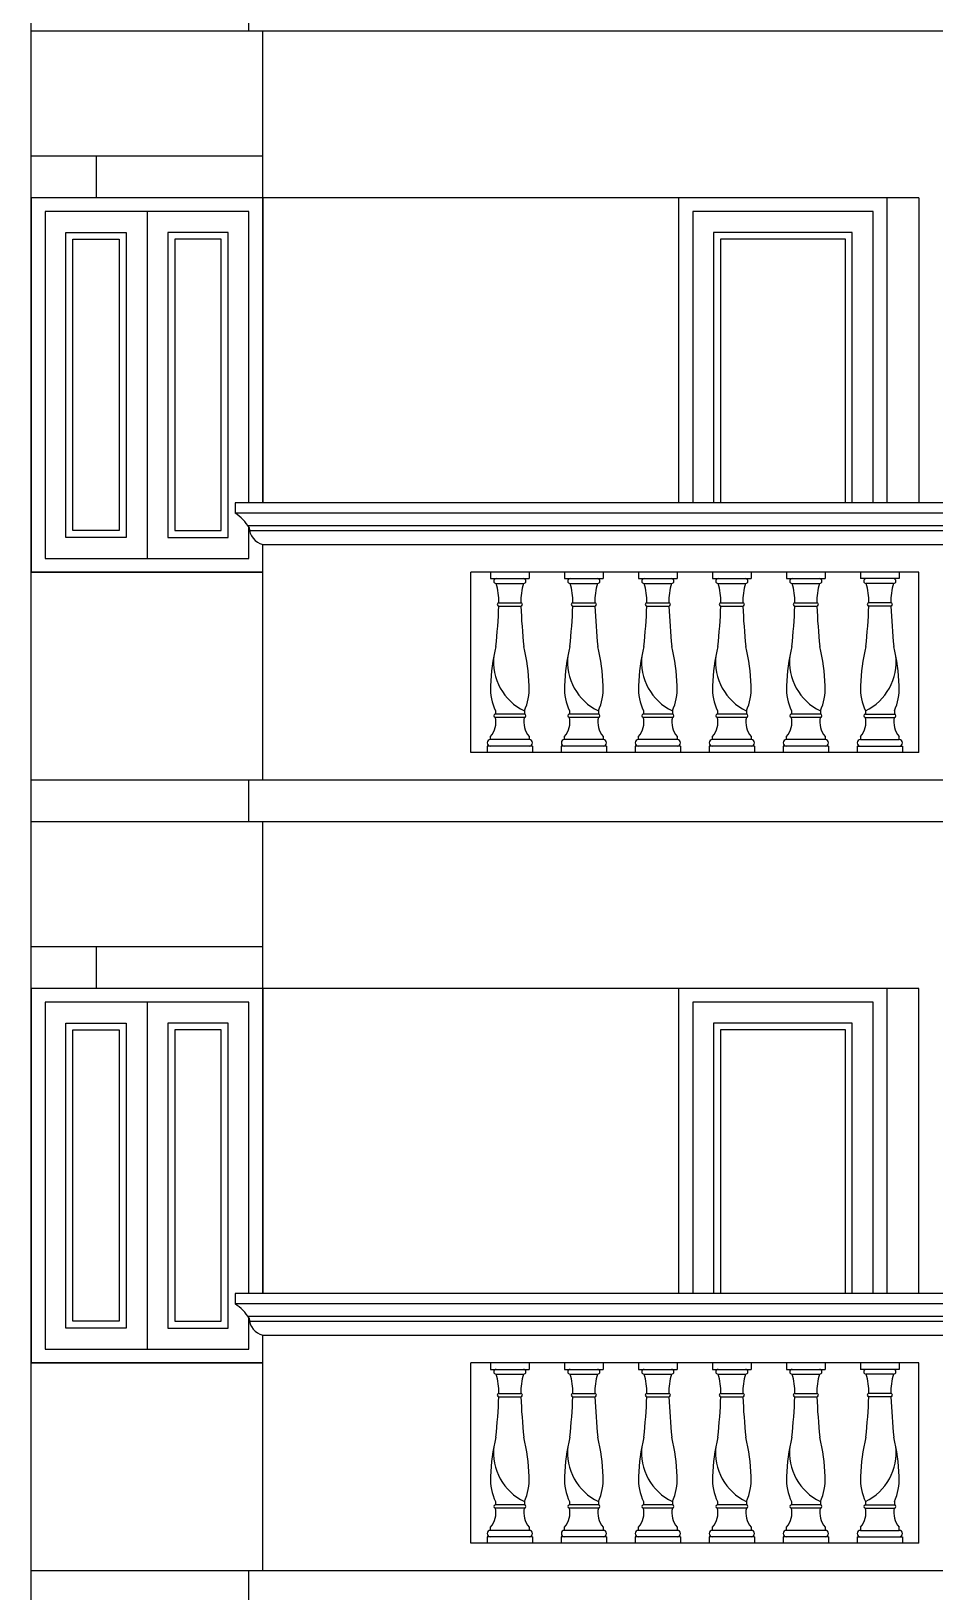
# Model space of a CAD drawing. Header units: metres. Extents: x 10 to 343, y 349 to 530.
# Drawn here: x 241.6 to 244.86, y 459.06 to 464.68 of the extents above; entities that cross this region are included whole.
import ezdxf

# ---------------------------------------------------------------- set-up
doc = ezdxf.new("R2010")
doc.units = ezdxf.units.M

msp = doc.modelspace()

# ---------------------------------------------------------------- linework, layer by layer
at = {"ltscale": 400}
for p, q in [((241.5976, 455.8312), (241.5976, 473.3812)), ((241.5977, 455.8312), (241.5977, 473.3812)), ((242.3827, 464.6812), (242.3827, 464.8312)), ((242.3827, 464.6812), (241.5977, 464.6812)), ((248.2427, 464.6812), (242.3827, 464.6812)), ((242.4327, 464.0812), (242.4327, 464.6812)), ((242.4327, 464.2312), (241.5977, 464.2312)), ((241.8327, 464.0812), (241.8327, 464.2312)), ((242.4327, 464.0812), (241.5977, 464.0812)), ((242.4327, 464.0812), (242.4327, 462.9812)), ((244.7977, 464.0812), (242.4327, 464.0812)), ((242.4327, 464.0812), (242.4327, 462.9812)), ((243.9327, 462.9812), (243.9327, 464.0812)), ((244.7977, 464.0812), (244.0477, 464.0812)), ((244.7977, 464.0812), (244.0477, 464.0812)), ((244.6827, 464.0812), (244.6827, 462.9812)), ((244.7977, 464.0812), (244.7977, 462.9812)), ((242.0152, 464.0312), (242.0152, 462.7812)), ((248.2927, 462.9812), (242.3327, 462.9812)), ((242.3327, 462.9812), (242.3327, 462.9437)), ((244.7977, 462.9812), (242.3327, 462.9812)), ((242.3327, 462.9812), (242.3327, 462.9437)), ((248.2927, 462.9437), (242.3327, 462.9437)), ((242.4327, 461.9812), (242.4327, 462.8312)), ((242.4327, 462.8312), (243.1827, 462.8312)), ((242.4327, 461.9812), (242.4327, 462.8312)), ((243.1827, 462.8312), (248.1927, 462.8312)), ((242.4327, 462.7312), (241.5977, 462.7312)), ((243.1827, 462.0812), (243.1827, 462.7312)), ((244.7977, 462.7312), (243.1827, 462.7312)), ((244.7977, 462.0812), (244.7977, 462.7312)), ((244.7977, 462.0812), (243.1827, 462.0812)), ((242.3827, 461.9812), (241.5977, 461.9812)), ((242.3827, 461.8312), (242.3827, 461.9812)), ((248.2427, 461.9812), (242.3827, 461.9812)), ((242.3827, 461.8312), (241.5977, 461.8312)), ((248.2427, 461.8312), (242.3827, 461.8312)), ((242.4327, 461.2312), (242.4327, 461.8312)), ((242.4327, 461.3812), (241.5977, 461.3812)), ((241.8327, 461.2312), (241.8327, 461.3812)), ((242.4327, 461.2312), (241.5977, 461.2312)), ((244.7977, 461.2312), (242.4327, 461.2312)), ((242.4327, 461.2312), (242.4327, 460.1312)), ((242.4327, 460.1312), (242.4327, 461.2312)), ((243.9327, 460.1312), (243.9327, 461.2312)), ((244.7977, 461.2312), (244.0477, 461.2312)), ((244.6827, 461.2312), (244.6827, 460.1312)), ((244.7977, 460.1312), (244.7977, 461.2312)), ((242.0152, 461.1812), (242.0152, 459.9312)), ((244.7977, 460.1312), (242.3327, 460.1312)), ((242.3327, 460.1312), (242.3327, 460.0937)), ((248.2927, 460.1312), (244.7977, 460.1312)), ((248.2927, 460.0937), (242.3327, 460.0937)), ((242.4327, 459.1312), (242.4327, 459.9812)), ((242.4327, 459.9812), (243.1827, 459.9812)), ((242.4327, 459.1312), (242.4327, 459.9812)), ((243.1827, 459.9812), (248.1927, 459.9812)), ((242.4327, 459.8812), (241.5977, 459.8812)), ((243.1827, 459.2312), (243.1827, 459.8812)), ((244.7977, 459.8812), (243.1827, 459.8812)), ((244.7977, 459.2312), (244.7977, 459.8812)), ((244.7977, 459.2312), (243.1827, 459.2312)), ((242.3827, 459.1312), (241.5977, 459.1312)), ((242.3827, 458.9812), (242.3827, 459.1312)), ((248.2427, 459.1312), (242.3827, 459.1312))]:
    msp.add_line(p, q, dxfattribs=at)
for p, q in [((242.3785, 462.9), (244.7977, 462.9)), ((244.7977, 462.9), (248.2468, 462.9)), ((242.3847, 462.8812), (244.7977, 462.8812)), ((244.7977, 462.8812), (248.2407, 462.8812)), ((242.3785, 460.05), (244.7977, 460.05)), ((242.3847, 460.0312), (244.7977, 460.0312)), ((244.7977, 460.05), (248.2468, 460.05)), ((244.7977, 460.0312), (248.2407, 460.0312))]:
    msp.add_line(p, q)
at = {"color": 8}
for p, q in [((243.2536, 462.7312), (243.2536, 462.708)), ((243.3929, 462.7312), (243.3929, 462.708)), ((243.5204, 462.7312), (243.5204, 462.708)), ((243.6596, 462.7312), (243.6596, 462.708)), ((243.7871, 462.7312), (243.7871, 462.708)), ((243.9264, 462.7312), (243.9264, 462.708)), ((244.0539, 462.7312), (244.0539, 462.708)), ((244.1932, 462.7312), (244.1932, 462.708)), ((244.3207, 462.7312), (244.3207, 462.708)), ((244.46, 462.7312), (244.46, 462.708)), ((244.5875, 462.7312), (244.5875, 462.708)), ((244.7268, 462.7312), (244.7268, 462.708)), ((243.2536, 462.708), (243.3929, 462.708)), ((243.2739, 462.6906), (243.3726, 462.6906)), ((243.5204, 462.708), (243.6596, 462.708)), ((243.5407, 462.6906), (243.6393, 462.6906)), ((243.7871, 462.708), (243.9264, 462.708)), ((243.8074, 462.6906), (243.9061, 462.6906)), ((244.0539, 462.708), (244.1932, 462.708)), ((244.0742, 462.6906), (244.1729, 462.6906)), ((244.3207, 462.708), (244.46, 462.708)), ((244.341, 462.6906), (244.4397, 462.6906)), ((244.7268, 462.708), (244.5875, 462.708)), ((244.7064, 462.6906), (244.6078, 462.6906)), ((243.2837, 462.621), (243.3628, 462.621)), ((243.2837, 462.6094), (243.3628, 462.6094)), ((243.5505, 462.621), (243.6295, 462.621)), ((243.5505, 462.6094), (243.6295, 462.6094)), ((243.8172, 462.621), (243.8963, 462.621)), ((243.8172, 462.6094), (243.8963, 462.6094)), ((244.084, 462.621), (244.1631, 462.621)), ((244.084, 462.6094), (244.1631, 462.6094)), ((244.3508, 462.621), (244.4299, 462.621)), ((244.3508, 462.6094), (244.4299, 462.6094)), ((244.6967, 462.621), (244.6176, 462.621)), ((244.6967, 462.6094), (244.6176, 462.6094)), ((243.271, 462.2311), (243.271, 462.2195)), ((243.3755, 462.2195), (243.271, 462.2195)), ((243.3755, 462.2079), (243.271, 462.2079)), ((243.3755, 462.2311), (243.3755, 462.2195)), ((243.5378, 462.2311), (243.5378, 462.2195)), ((243.6422, 462.2195), (243.5378, 462.2195)), ((243.6422, 462.2079), (243.5378, 462.2079)), ((243.6422, 462.2311), (243.6422, 462.2195)), ((243.8045, 462.2311), (243.8045, 462.2195)), ((243.909, 462.2195), (243.8045, 462.2195)), ((243.909, 462.2079), (243.8045, 462.2079)), ((243.909, 462.2311), (243.909, 462.2195)), ((244.0713, 462.2311), (244.0713, 462.2195)), ((244.1758, 462.2195), (244.0713, 462.2195)), ((244.1758, 462.2079), (244.0713, 462.2079)), ((244.1758, 462.2311), (244.1758, 462.2195)), ((244.3381, 462.2311), (244.3381, 462.2195)), ((244.4426, 462.2195), (244.3381, 462.2195)), ((244.4426, 462.2079), (244.3381, 462.2079)), ((244.4426, 462.2311), (244.4426, 462.2195)), ((244.6049, 462.2311), (244.6049, 462.2195)), ((244.6049, 462.2195), (244.7093, 462.2195)), ((244.6049, 462.2079), (244.7093, 462.2079)), ((244.7093, 462.2311), (244.7093, 462.2195)), ((243.4045, 462.1044), (243.242, 462.1044)), ((243.242, 462.1044), (243.242, 462.0812)), ((243.2536, 462.1277), (243.2536, 462.1393)), ((243.3929, 462.1277), (243.2536, 462.1277)), ((243.3929, 462.1393), (243.3929, 462.1277)), ((243.4045, 462.1044), (243.4045, 462.0812)), ((243.6712, 462.1044), (243.5087, 462.1044)), ((243.5087, 462.1044), (243.5087, 462.0812)), ((243.5204, 462.1277), (243.5204, 462.1393)), ((243.6596, 462.1277), (243.5204, 462.1277)), ((243.6596, 462.1393), (243.6596, 462.1277)), ((243.6712, 462.1044), (243.6712, 462.0812)), ((243.938, 462.1044), (243.7755, 462.1044)), ((243.7755, 462.1044), (243.7755, 462.0812)), ((243.7871, 462.1277), (243.7871, 462.1393)), ((243.9264, 462.1277), (243.7871, 462.1277)), ((243.9264, 462.1393), (243.9264, 462.1277)), ((243.938, 462.1044), (243.938, 462.0812)), ((244.2048, 462.1044), (244.0423, 462.1044)), ((244.0423, 462.1044), (244.0423, 462.0812)), ((244.0539, 462.1277), (244.0539, 462.1393)), ((244.1932, 462.1277), (244.0539, 462.1277)), ((244.1932, 462.1393), (244.1932, 462.1277)), ((244.2048, 462.1044), (244.2048, 462.0812)), ((244.4716, 462.1044), (244.3091, 462.1044)), ((244.3091, 462.1044), (244.3091, 462.0812)), ((244.3207, 462.1277), (244.3207, 462.1393)), ((244.46, 462.1277), (244.3207, 462.1277)), ((244.46, 462.1393), (244.46, 462.1277)), ((244.4716, 462.1044), (244.4716, 462.0812)), ((244.5759, 462.1044), (244.7384, 462.1044)), ((244.5759, 462.1044), (244.5759, 462.0812)), ((244.5875, 462.1393), (244.5875, 462.1277)), ((244.5875, 462.1277), (244.7268, 462.1277)), ((244.7268, 462.1277), (244.7268, 462.1393)), ((244.7384, 462.1044), (244.7384, 462.0812)), ((243.2536, 459.8812), (243.2536, 459.858)), ((243.2536, 459.858), (243.3929, 459.858)), ((243.3929, 459.8812), (243.3929, 459.858)), ((243.5204, 459.8812), (243.5204, 459.858)), ((243.5204, 459.858), (243.6596, 459.858)), ((243.6596, 459.8812), (243.6596, 459.858)), ((243.7871, 459.8812), (243.7871, 459.858)), ((243.7871, 459.858), (243.9264, 459.858)), ((243.9264, 459.8812), (243.9264, 459.858)), ((244.0539, 459.8812), (244.0539, 459.858)), ((244.0539, 459.858), (244.1932, 459.858)), ((244.1932, 459.8812), (244.1932, 459.858)), ((244.3207, 459.8812), (244.3207, 459.858)), ((244.3207, 459.858), (244.46, 459.858)), ((244.46, 459.8812), (244.46, 459.858)), ((244.5875, 459.8812), (244.5875, 459.858)), ((244.7268, 459.858), (244.5875, 459.858)), ((244.7268, 459.8812), (244.7268, 459.858)), ((243.2739, 459.8406), (243.3726, 459.8406)), ((243.5407, 459.8406), (243.6393, 459.8406)), ((243.8074, 459.8406), (243.9061, 459.8406)), ((244.0742, 459.8406), (244.1729, 459.8406)), ((244.341, 459.8406), (244.4397, 459.8406)), ((244.7064, 459.8406), (244.6078, 459.8406)), ((243.2837, 459.771), (243.3628, 459.771)), ((243.2837, 459.7594), (243.3628, 459.7594)), ((243.5505, 459.771), (243.6295, 459.771)), ((243.5505, 459.7594), (243.6295, 459.7594)), ((243.8172, 459.771), (243.8963, 459.771)), ((243.8172, 459.7594), (243.8963, 459.7594)), ((244.084, 459.771), (244.1631, 459.771)), ((244.084, 459.7594), (244.1631, 459.7594)), ((244.3508, 459.771), (244.4299, 459.771)), ((244.3508, 459.7594), (244.4299, 459.7594)), ((244.6967, 459.771), (244.6176, 459.771)), ((244.6967, 459.7594), (244.6176, 459.7594)), ((243.271, 459.3811), (243.271, 459.3695)), ((243.3755, 459.3695), (243.271, 459.3695)), ((243.3755, 459.3579), (243.271, 459.3579)), ((243.3755, 459.3811), (243.3755, 459.3695)), ((243.5378, 459.3811), (243.5378, 459.3695)), ((243.6422, 459.3695), (243.5378, 459.3695)), ((243.6422, 459.3579), (243.5378, 459.3579)), ((243.6422, 459.3811), (243.6422, 459.3695)), ((243.8045, 459.3811), (243.8045, 459.3695)), ((243.909, 459.3695), (243.8045, 459.3695)), ((243.909, 459.3579), (243.8045, 459.3579)), ((243.909, 459.3811), (243.909, 459.3695)), ((244.0713, 459.3811), (244.0713, 459.3695)), ((244.1758, 459.3695), (244.0713, 459.3695)), ((244.1758, 459.3579), (244.0713, 459.3579)), ((244.1758, 459.3811), (244.1758, 459.3695)), ((244.3381, 459.3811), (244.3381, 459.3695)), ((244.4426, 459.3695), (244.3381, 459.3695)), ((244.4426, 459.3579), (244.3381, 459.3579)), ((244.4426, 459.3811), (244.4426, 459.3695)), ((244.6049, 459.3811), (244.6049, 459.3695)), ((244.6049, 459.3695), (244.7093, 459.3695)), ((244.6049, 459.3579), (244.7093, 459.3579)), ((244.7093, 459.3811), (244.7093, 459.3695)), ((243.2536, 459.2777), (243.2536, 459.2893)), ((243.3929, 459.2893), (243.3929, 459.2777)), ((243.5204, 459.2777), (243.5204, 459.2893)), ((243.6596, 459.2893), (243.6596, 459.2777)), ((243.7871, 459.2777), (243.7871, 459.2893)), ((243.9264, 459.2893), (243.9264, 459.2777)), ((244.0539, 459.2777), (244.0539, 459.2893)), ((244.1932, 459.2893), (244.1932, 459.2777)), ((244.3207, 459.2777), (244.3207, 459.2893)), ((244.46, 459.2893), (244.46, 459.2777)), ((244.5875, 459.2893), (244.5875, 459.2777)), ((244.7268, 459.2777), (244.7268, 459.2893)), ((243.4045, 459.2544), (243.242, 459.2544)), ((243.242, 459.2544), (243.242, 459.2312)), ((243.3929, 459.2777), (243.2536, 459.2777)), ((243.4045, 459.2544), (243.4045, 459.2312)), ((243.6712, 459.2544), (243.5087, 459.2544)), ((243.5087, 459.2544), (243.5087, 459.2312)), ((243.6596, 459.2777), (243.5204, 459.2777)), ((243.6712, 459.2544), (243.6712, 459.2312)), ((243.938, 459.2544), (243.7755, 459.2544)), ((243.7755, 459.2544), (243.7755, 459.2312)), ((243.9264, 459.2777), (243.7871, 459.2777)), ((243.938, 459.2544), (243.938, 459.2312)), ((244.2048, 459.2544), (244.0423, 459.2544)), ((244.0423, 459.2544), (244.0423, 459.2312)), ((244.1932, 459.2777), (244.0539, 459.2777)), ((244.2048, 459.2544), (244.2048, 459.2312)), ((244.4716, 459.2544), (244.3091, 459.2544)), ((244.3091, 459.2544), (244.3091, 459.2312)), ((244.46, 459.2777), (244.3207, 459.2777)), ((244.4716, 459.2544), (244.4716, 459.2312)), ((244.5759, 459.2544), (244.7384, 459.2544)), ((244.5759, 459.2544), (244.5759, 459.2312)), ((244.5875, 459.2777), (244.7268, 459.2777)), ((244.7384, 459.2544), (244.7384, 459.2312))]:
    msp.add_line(p, q, dxfattribs=at)
at = {"ltscale": 400}
for points in [[(242.4327, 462.9812), (242.4327, 464.0812), (241.5977, 464.0812), (241.5977, 462.7312), (242.4327, 462.7312), (242.4327, 462.8312)], [(242.3827, 462.9812), (242.3827, 464.0312), (241.6477, 464.0312), (241.6477, 462.7812), (242.3827, 462.7812), (242.3827, 462.8937)], [(244.6327, 462.9812), (244.6327, 464.0312), (243.9827, 464.0312), (243.9827, 462.9812)], [(244.5577, 462.9812), (244.5577, 463.9562), (244.0577, 463.9562), (244.0577, 462.9812)], [(244.5327, 462.9812), (244.5327, 463.9312), (244.0827, 463.9312), (244.0827, 462.9812)], [(242.4327, 460.1312), (242.4327, 461.2312), (241.5977, 461.2312), (241.5977, 459.8812), (242.4327, 459.8812), (242.4327, 459.9812)], [(242.3827, 460.1312), (242.3827, 461.1812), (241.6477, 461.1812), (241.6477, 459.9312), (242.3827, 459.9312), (242.3827, 460.0437)], [(244.6327, 460.1312), (244.6327, 461.1812), (243.9827, 461.1812), (243.9827, 460.1312)], [(244.5577, 460.1312), (244.5577, 461.1062), (244.0577, 461.1062), (244.0577, 460.1312)], [(244.5327, 460.1312), (244.5327, 461.0812), (244.0827, 461.0812), (244.0827, 460.1312)]]:
    msp.add_lwpolyline(points, dxfattribs=at)
for points in [[(241.7227, 463.9562), (241.9402, 463.9562), (241.9402, 462.8562), (241.7227, 462.8562)], [(242.3077, 463.9562), (242.0902, 463.9562), (242.0902, 462.8562), (242.3077, 462.8562)], [(241.7477, 463.9312), (241.9152, 463.9312), (241.9152, 462.8812), (241.7477, 462.8812)], [(242.2827, 463.9312), (242.1152, 463.9312), (242.1152, 462.8812), (242.2827, 462.8812)], [(241.7227, 461.1062), (241.9402, 461.1062), (241.9402, 460.0062), (241.7227, 460.0062)], [(242.3077, 461.1062), (242.0902, 461.1062), (242.0902, 460.0062), (242.3077, 460.0062)], [(241.7477, 461.0812), (241.9152, 461.0812), (241.9152, 460.0312), (241.7477, 460.0312)], [(242.2827, 461.0812), (242.1152, 461.0812), (242.1152, 460.0312), (242.2827, 460.0312)]]:
    msp.add_lwpolyline(points, close=True, dxfattribs=at)
for centre, radius, start, end in [((242.2498, 462.8109), 0.1566, 31.3538, 58.0252), ((242.2498, 462.8109), 0.1566, 31.3538, 58.0252), ((242.4476, 462.8936), 0.0642, 181.1052, 256.5382), ((242.2498, 459.9609), 0.1566, 31.3538, 58.0252), ((242.4476, 460.0436), 0.0642, 181.1052, 256.5382)]:
    msp.add_arc(centre, radius, start, end, dxfattribs=at)
at = {"color": 8}
for centre, radius, start, end in [((243.2739, 462.6993), 0.00871, 90, 270), ((243.0546, 462.6231), 0.2294, 359.478, 17.1243), ((243.5918, 462.6231), 0.2294, 162.8757, 180.522), ((243.3726, 462.6993), 0.00871, 270, 90), ((243.5407, 462.6993), 0.00871, 90, 270), ((243.3214, 462.6231), 0.2294, 359.478, 17.1243), ((243.8586, 462.6231), 0.2294, 162.8757, 180.522), ((243.6393, 462.6993), 0.00871, 270, 90), ((243.8074, 462.6993), 0.00871, 90, 270), ((243.5882, 462.6231), 0.2294, 359.478, 17.1243), ((244.1254, 462.6231), 0.2294, 162.8757, 180.522), ((243.9061, 462.6993), 0.00871, 270, 90), ((244.0742, 462.6993), 0.00871, 90, 270), ((243.855, 462.6231), 0.2294, 359.478, 17.1243), ((244.3921, 462.6231), 0.2294, 162.8757, 180.522), ((244.1729, 462.6993), 0.00871, 270, 90), ((244.341, 462.6993), 0.00871, 90, 270), ((244.1217, 462.6231), 0.2294, 359.478, 17.1243), ((244.6589, 462.6231), 0.2294, 162.8757, 180.522), ((244.4397, 462.6993), 0.00871, 270, 90), ((244.6078, 462.6993), 0.00871, 90, 270), ((244.3885, 462.6231), 0.2294, 359.478, 17.1243), ((244.9257, 462.6231), 0.2294, 162.8757, 180.522), ((244.7064, 462.6993), 0.00871, 270, 90), ((240.6643, 462.7272), 2.622, 354.2273, 357.4236), ((243.2837, 462.6152), 0.0058, 90, 90), ((243.2837, 462.6152), 0.0058, 90, 270), ((243.3628, 462.6152), 0.0058, 270, 90), ((245.9821, 462.7272), 2.622, 182.5764, 185.7727), ((240.9311, 462.7272), 2.622, 354.2273, 357.4236), ((243.5505, 462.6152), 0.0058, 90, 90), ((243.5505, 462.6152), 0.0058, 90, 270), ((243.6295, 462.6152), 0.0058, 270, 90), ((246.2489, 462.7272), 2.622, 182.5764, 185.7727), ((241.1979, 462.7272), 2.622, 354.2273, 357.4236), ((243.8172, 462.6152), 0.0058, 90, 90), ((243.8172, 462.6152), 0.0058, 90, 270), ((243.8963, 462.6152), 0.0058, 270, 90), ((246.5157, 462.7272), 2.622, 182.5764, 185.7727), ((241.4647, 462.7272), 2.622, 354.2273, 357.4236), ((244.084, 462.6152), 0.0058, 90, 90), ((244.084, 462.6152), 0.0058, 90, 270), ((244.1631, 462.6152), 0.0058, 270, 90), ((246.7824, 462.7272), 2.622, 182.5764, 185.7727), ((241.7315, 462.7272), 2.622, 354.2273, 357.4236), ((244.3508, 462.6152), 0.0058, 90, 90), ((244.3508, 462.6152), 0.0058, 90, 270), ((244.4299, 462.6152), 0.0058, 270, 90), ((247.0492, 462.7272), 2.622, 182.5764, 185.7727), ((241.9982, 462.7272), 2.622, 354.2273, 357.4236), ((244.6176, 462.6152), 0.0058, 90, 270), ((244.6967, 462.6152), 0.0058, 90, 90), ((244.6967, 462.6152), 0.0058, 270, 90), ((247.316, 462.7272), 2.622, 182.5764, 185.7727), ((243.878, 462.309), 0.6244, 165.6729, 178.852), ((242.7684, 462.309), 0.6244, 1.148, 14.3271), ((244.1448, 462.309), 0.6244, 165.6729, 178.852), ((243.0352, 462.309), 0.6244, 1.148, 14.3271), ((244.4116, 462.309), 0.6244, 165.6729, 178.852), ((243.302, 462.309), 0.6244, 1.148, 14.3271), ((244.6784, 462.309), 0.6244, 165.6729, 178.852), ((243.5687, 462.309), 0.6244, 1.148, 14.3271), ((244.9452, 462.309), 0.6244, 165.6729, 178.852), ((243.8355, 462.309), 0.6244, 1.148, 14.3271), ((245.2119, 462.309), 0.6244, 165.6729, 178.852), ((244.1023, 462.309), 0.6244, 1.148, 14.3271), ((243.4434, 462.3109), 0.19, 176.7935, 204.824), ((243.203, 462.3109), 0.19, 335.176, 3.2065), ((243.7102, 462.3109), 0.19, 176.7935, 204.824), ((243.4698, 462.3109), 0.19, 335.176, 3.2065), ((243.977, 462.3109), 0.19, 176.7935, 204.824), ((243.7366, 462.3109), 0.19, 335.176, 3.2065), ((244.2437, 462.3109), 0.19, 176.7935, 204.824), ((244.0034, 462.3109), 0.19, 335.176, 3.2065), ((244.5105, 462.3109), 0.19, 176.7935, 204.824), ((244.2701, 462.3109), 0.19, 335.176, 3.2065), ((244.7773, 462.3109), 0.19, 176.7935, 204.824), ((244.5369, 462.3109), 0.19, 335.176, 3.2065), ((243.1931, 462.1911), 0.0797, 319.3784, 12.1474), ((243.271, 462.2137), 0.0058, 90, 270), ((243.271, 462.2137), 0.0058, 90, 270), ((243.4533, 462.1911), 0.0797, 167.8526, 220.6216), ((243.3755, 462.2137), 0.0058, 270, 90), ((243.4599, 462.1911), 0.0797, 319.3784, 12.1474), ((243.5378, 462.2137), 0.0058, 90, 270), ((243.5378, 462.2137), 0.0058, 90, 270), ((243.7201, 462.1911), 0.0797, 167.8526, 220.6216), ((243.6422, 462.2137), 0.0058, 270, 90), ((243.7267, 462.1911), 0.0797, 319.3784, 12.1474), ((243.8045, 462.2137), 0.0058, 90, 270), ((243.8045, 462.2137), 0.0058, 90, 270), ((243.9869, 462.1911), 0.0797, 167.8526, 220.6216), ((243.909, 462.2137), 0.0058, 270, 90), ((243.9935, 462.1911), 0.0797, 319.3784, 12.1474), ((244.0713, 462.2137), 0.0058, 90, 270), ((244.0713, 462.2137), 0.0058, 90, 270), ((244.2537, 462.1911), 0.0797, 167.8526, 220.6216), ((244.1758, 462.2137), 0.0058, 270, 90), ((244.2602, 462.1911), 0.0797, 319.3784, 12.1474), ((244.3381, 462.2137), 0.0058, 90, 270), ((244.3381, 462.2137), 0.0058, 90, 270), ((244.5204, 462.1911), 0.0797, 167.8526, 220.6216), ((244.4426, 462.2137), 0.0058, 270, 90), ((244.527, 462.1911), 0.0797, 319.3784, 12.1474), ((244.6049, 462.2137), 0.0058, 90, 270), ((244.7872, 462.1911), 0.0797, 167.8526, 220.6216), ((244.7093, 462.2137), 0.0058, 270, 90), ((244.7093, 462.2137), 0.0058, 270, 90), ((243.2536, 462.1161), 0.0116, 90, 270), ((243.3929, 462.1161), 0.0116, 270, 90), ((243.5204, 462.1161), 0.0116, 90, 270), ((243.6596, 462.1161), 0.0116, 270, 90), ((243.7871, 462.1161), 0.0116, 90, 270), ((243.9264, 462.1161), 0.0116, 270, 90), ((244.0539, 462.1161), 0.0116, 90, 270), ((244.1932, 462.1161), 0.0116, 270, 90), ((244.3207, 462.1161), 0.0116, 90, 270), ((244.46, 462.1161), 0.0116, 270, 90), ((244.5875, 462.1161), 0.0116, 90, 270), ((244.7268, 462.1161), 0.0116, 270, 90), ((243.2739, 459.8493), 0.00871, 90, 270), ((243.3726, 459.8493), 0.00871, 270, 90), ((243.5407, 459.8493), 0.00871, 90, 270), ((243.6393, 459.8493), 0.00871, 270, 90), ((243.8074, 459.8493), 0.00871, 90, 270), ((243.9061, 459.8493), 0.00871, 270, 90), ((244.0742, 459.8493), 0.00871, 90, 270), ((244.1729, 459.8493), 0.00871, 270, 90), ((244.341, 459.8493), 0.00871, 90, 270), ((244.4397, 459.8493), 0.00871, 270, 90), ((244.6078, 459.8493), 0.00871, 90, 270), ((244.7064, 459.8493), 0.00871, 270, 90), ((243.0546, 459.7731), 0.2294, 359.478, 17.1243), ((243.5918, 459.7731), 0.2294, 162.8757, 180.522), ((243.3214, 459.7731), 0.2294, 359.478, 17.1243), ((243.8586, 459.7731), 0.2294, 162.8757, 180.522), ((243.5882, 459.7731), 0.2294, 359.478, 17.1243), ((244.1254, 459.7731), 0.2294, 162.8757, 180.522), ((243.855, 459.7731), 0.2294, 359.478, 17.1243), ((244.3921, 459.7731), 0.2294, 162.8757, 180.522), ((244.1217, 459.7731), 0.2294, 359.478, 17.1243), ((244.6589, 459.7731), 0.2294, 162.8757, 180.522), ((244.3885, 459.7731), 0.2294, 359.478, 17.1243), ((244.9257, 459.7731), 0.2294, 162.8757, 180.522), ((240.6643, 459.8772), 2.622, 354.2273, 357.4236), ((243.2837, 459.7652), 0.0058, 90, 90), ((243.2837, 459.7652), 0.0058, 90, 270), ((243.3628, 459.7652), 0.0058, 270, 90), ((245.9821, 459.8772), 2.622, 182.5764, 185.7727), ((240.9311, 459.8772), 2.622, 354.2273, 357.4236), ((243.5505, 459.7652), 0.0058, 90, 90), ((243.5505, 459.7652), 0.0058, 90, 270), ((243.6295, 459.7652), 0.0058, 270, 90), ((246.2489, 459.8772), 2.622, 182.5764, 185.7727), ((241.1979, 459.8772), 2.622, 354.2273, 357.4236), ((243.8172, 459.7652), 0.0058, 90, 90), ((243.8172, 459.7652), 0.0058, 90, 270), ((243.8963, 459.7652), 0.0058, 270, 90), ((246.5157, 459.8772), 2.622, 182.5764, 185.7727), ((241.4647, 459.8772), 2.622, 354.2273, 357.4236), ((244.084, 459.7652), 0.0058, 90, 90), ((244.084, 459.7652), 0.0058, 90, 270), ((244.1631, 459.7652), 0.0058, 270, 90), ((246.7824, 459.8772), 2.622, 182.5764, 185.7727), ((241.7315, 459.8772), 2.622, 354.2273, 357.4236), ((244.3508, 459.7652), 0.0058, 90, 90), ((244.3508, 459.7652), 0.0058, 90, 270), ((244.4299, 459.7652), 0.0058, 270, 90), ((247.0492, 459.8772), 2.622, 182.5764, 185.7727), ((241.9982, 459.8772), 2.622, 354.2273, 357.4236), ((244.6176, 459.7652), 0.0058, 90, 270), ((244.6967, 459.7652), 0.0058, 90, 90), ((244.6967, 459.7652), 0.0058, 270, 90), ((247.316, 459.8772), 2.622, 182.5764, 185.7727), ((243.878, 459.459), 0.6244, 165.6729, 178.852), ((242.7684, 459.459), 0.6244, 1.148, 14.3271), ((244.1448, 459.459), 0.6244, 165.6729, 178.852), ((243.0352, 459.459), 0.6244, 1.148, 14.3271), ((244.4116, 459.459), 0.6244, 165.6729, 178.852), ((243.302, 459.459), 0.6244, 1.148, 14.3271), ((244.6784, 459.459), 0.6244, 165.6729, 178.852), ((243.5687, 459.459), 0.6244, 1.148, 14.3271), ((244.9452, 459.459), 0.6244, 165.6729, 178.852), ((243.8355, 459.459), 0.6244, 1.148, 14.3271), ((245.2119, 459.459), 0.6244, 165.6729, 178.852), ((244.1023, 459.459), 0.6244, 1.148, 14.3271), ((243.4434, 459.4609), 0.19, 176.7935, 204.824), ((243.203, 459.4609), 0.19, 335.176, 3.2065), ((243.7102, 459.4609), 0.19, 176.7935, 204.824), ((243.4698, 459.4609), 0.19, 335.176, 3.2065), ((243.977, 459.4609), 0.19, 176.7935, 204.824), ((243.7366, 459.4609), 0.19, 335.176, 3.2065), ((244.2437, 459.4609), 0.19, 176.7935, 204.824), ((244.0034, 459.4609), 0.19, 335.176, 3.2065), ((244.5105, 459.4609), 0.19, 176.7935, 204.824), ((244.2701, 459.4609), 0.19, 335.176, 3.2065), ((244.7773, 459.4609), 0.19, 176.7935, 204.824), ((244.5369, 459.4609), 0.19, 335.176, 3.2065), ((243.1931, 459.3411), 0.0797, 319.3784, 12.1474), ((243.271, 459.3637), 0.0058, 90, 270), ((243.271, 459.3637), 0.0058, 90, 270), ((243.4533, 459.3411), 0.0797, 167.8526, 220.6216), ((243.3755, 459.3637), 0.0058, 270, 90), ((243.4599, 459.3411), 0.0797, 319.3784, 12.1474), ((243.5378, 459.3637), 0.0058, 90, 270), ((243.5378, 459.3637), 0.0058, 90, 270), ((243.7201, 459.3411), 0.0797, 167.8526, 220.6216), ((243.6422, 459.3637), 0.0058, 270, 90), ((243.7267, 459.3411), 0.0797, 319.3784, 12.1474), ((243.8045, 459.3637), 0.0058, 90, 270), ((243.8045, 459.3637), 0.0058, 90, 270), ((243.9869, 459.3411), 0.0797, 167.8526, 220.6216), ((243.909, 459.3637), 0.0058, 270, 90), ((243.9935, 459.3411), 0.0797, 319.3784, 12.1474), ((244.0713, 459.3637), 0.0058, 90, 270), ((244.0713, 459.3637), 0.0058, 90, 270), ((244.2537, 459.3411), 0.0797, 167.8526, 220.6216), ((244.1758, 459.3637), 0.0058, 270, 90), ((244.2602, 459.3411), 0.0797, 319.3784, 12.1474), ((244.3381, 459.3637), 0.0058, 90, 270), ((244.3381, 459.3637), 0.0058, 90, 270), ((244.5204, 459.3411), 0.0797, 167.8526, 220.6216), ((244.4426, 459.3637), 0.0058, 270, 90), ((244.527, 459.3411), 0.0797, 319.3784, 12.1474), ((244.6049, 459.3637), 0.0058, 90, 270), ((244.7872, 459.3411), 0.0797, 167.8526, 220.6216), ((244.7093, 459.3637), 0.0058, 270, 90), ((244.7093, 459.3637), 0.0058, 270, 90), ((243.2536, 459.2661), 0.0116, 90, 270), ((243.3929, 459.2661), 0.0116, 270, 90), ((243.5204, 459.2661), 0.0116, 90, 270), ((243.6596, 459.2661), 0.0116, 270, 90), ((243.7871, 459.2661), 0.0116, 90, 270), ((243.9264, 459.2661), 0.0116, 270, 90), ((244.0539, 459.2661), 0.0116, 90, 270), ((244.1932, 459.2661), 0.0116, 270, 90), ((244.3207, 459.2661), 0.0116, 90, 270), ((244.46, 459.2661), 0.0116, 270, 90), ((244.5875, 459.2661), 0.0116, 90, 270), ((244.7268, 459.2661), 0.0116, 270, 90)]:
    msp.add_arc(centre, radius, start, end, dxfattribs=at)
at = {"color": 8, "ltscale": 0.5}
for centre, start, end in [((243.4608, 462.4081), 173.268, 244.2528), ((243.7276, 462.4081), 173.268, 244.2528), ((243.9944, 462.4081), 173.268, 244.2528), ((244.2611, 462.4081), 173.268, 244.2528), ((244.5279, 462.4081), 173.268, 244.2528), ((244.5195, 462.4081), 295.7472, 6.732), ((243.4608, 459.5581), 173.268, 244.2528), ((243.7276, 459.5581), 173.268, 244.2528), ((243.9944, 459.5581), 173.268, 244.2528), ((244.2611, 459.5581), 173.268, 244.2528), ((244.5279, 459.5581), 173.268, 244.2528), ((244.5195, 459.5581), 295.7472, 6.732)]:
    msp.add_arc(centre, 0.1965, start, end, dxfattribs=at)

doc.saveas('drawing.dxf')
